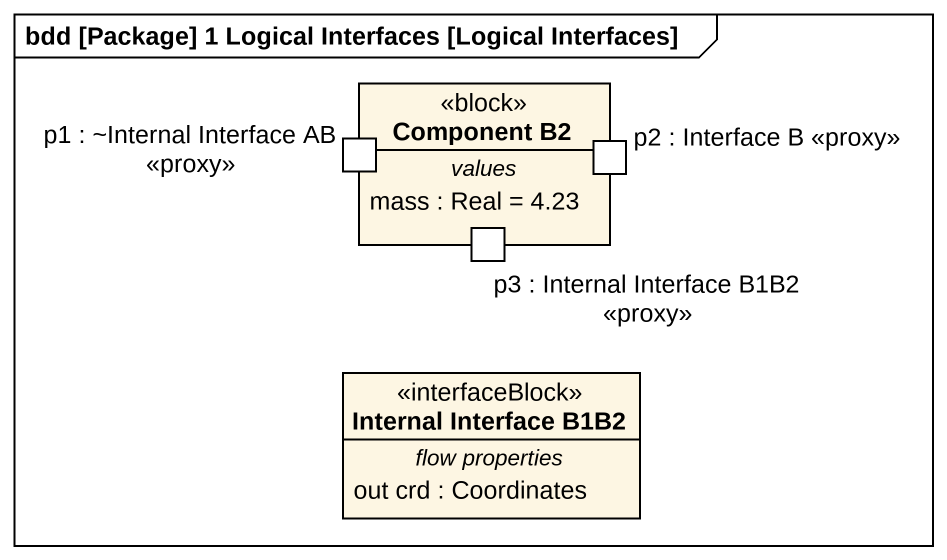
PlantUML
@startuml
mainframe bdd [Package] 1 Logical Interfaces [Logical Interfaces]
hide circle
hide empty members
class "Component B2" as Component_B2 <<block>> {
  -- values --
  mass : Real = 4.23
  -- ports --
  p3 : Internal Interface B1B2 <<proxy>>
  p2 : Interface B <<proxy>>
  p1 : ~Internal Interface AB <<proxy>>
}
class "Internal Interface B1B2" as Internal_Interface_B1B2 <<interfaceBlock>> {
  -- flow properties --
  out crd : Coordinates
}
@enduml
